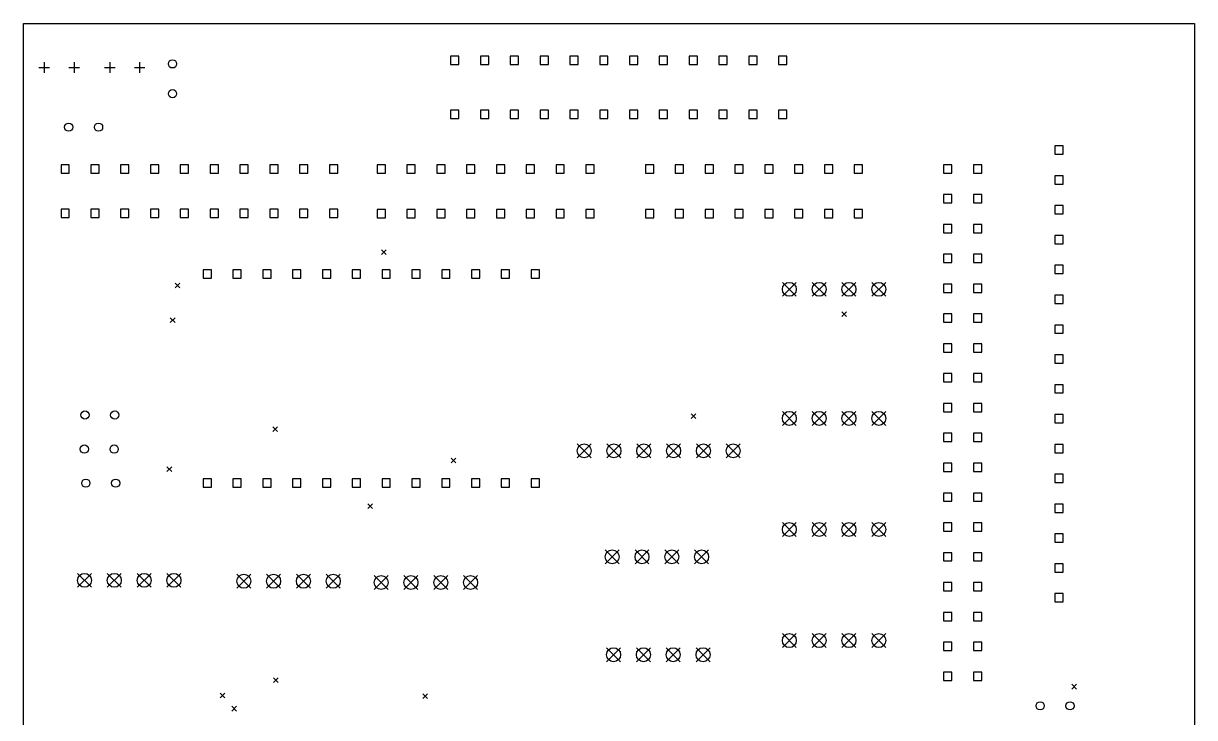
# Model space of a CAD drawing. Extents: x 114 to 215, y -157 to -37.
# Drawn here: x 115.2 to 215, y -95.9 to -36.8 of the extents above; entities that cross this region are included whole.
import ezdxf

# ---------------------------------------------------------------- set-up
doc = ezdxf.new("R2010")
doc.units = 0
doc.layers.add('BLACK', color=7, linetype='CONTINUOUS')

msp = doc.modelspace()

# ---------------------------------------------------------------- linework, layer by layer
at = {"layer": 'BLACK', "linetype": 'CONTINUOUS'}
for p, q in [((115.24, -36.8175), (215, -36.8175)), ((115.24, -135.2425), (115.24, -36.8175)), ((215, -36.8175), (215, -135.2425)), ((152.333557, -39.596443), (151.626443, -39.596443)), ((151.626443, -39.596443), (151.626443, -40.303557)), ((152.333557, -40.303557), (152.333557, -39.596443)), ((154.873557, -39.596443), (154.166443, -39.596443)), ((154.166443, -39.596443), (154.166443, -40.303557)), ((154.873557, -40.303557), (154.873557, -39.596443)), ((157.413557, -39.596443), (156.706443, -39.596443)), ((156.706443, -39.596443), (156.706443, -40.303557)), ((157.413557, -40.303557), (157.413557, -39.596443)), ((159.953557, -39.596443), (159.246443, -39.596443)), ((159.246443, -39.596443), (159.246443, -40.303557)), ((159.953557, -40.303557), (159.953557, -39.596443)), ((162.493557, -39.596443), (161.786443, -39.596443)), ((161.786443, -39.596443), (161.786443, -40.303557)), ((162.493557, -40.303557), (162.493557, -39.596443)), ((165.033557, -39.596443), (164.326443, -39.596443)), ((164.326443, -39.596443), (164.326443, -40.303557)), ((165.033557, -40.303557), (165.033557, -39.596443)), ((167.573557, -39.596443), (166.866443, -39.596443)), ((166.866443, -39.596443), (166.866443, -40.303557)), ((167.573557, -40.303557), (167.573557, -39.596443)), ((170.113557, -39.596443), (169.406443, -39.596443)), ((169.406443, -39.596443), (169.406443, -40.303557)), ((170.113557, -40.303557), (170.113557, -39.596443)), ((172.653557, -39.596443), (171.946443, -39.596443)), ((171.946443, -39.596443), (171.946443, -40.303557)), ((172.653557, -40.303557), (172.653557, -39.596443)), ((175.193557, -39.596443), (174.486443, -39.596443)), ((174.486443, -39.596443), (174.486443, -40.303557)), ((175.193557, -40.303557), (175.193557, -39.596443)), ((177.733557, -39.596443), (177.026443, -39.596443)), ((177.026443, -39.596443), (177.026443, -40.303557)), ((177.733557, -40.303557), (177.733557, -39.596443)), ((180.273557, -39.596443), (179.566443, -39.596443)), ((179.566443, -39.596443), (179.566443, -40.303557)), ((180.273557, -40.303557), (180.273557, -39.596443)), ((116.563, -40.564), (117.463, -40.564)), ((117.013, -40.114), (117.013, -41.014)), ((119.103, -40.564), (120.003, -40.564)), ((119.553, -40.114), (119.553, -41.014)), ((122.151, -40.564), (123.051, -40.564)), ((122.601, -40.114), (122.601, -41.014)), ((124.691, -40.564), (125.591, -40.564)), ((125.141, -40.114), (125.141, -41.014)), ((151.626443, -40.303557), (152.333557, -40.303557)), ((154.166443, -40.303557), (154.873557, -40.303557)), ((156.706443, -40.303557), (157.413557, -40.303557)), ((159.246443, -40.303557), (159.953557, -40.303557)), ((161.786443, -40.303557), (162.493557, -40.303557)), ((164.326443, -40.303557), (165.033557, -40.303557)), ((166.866443, -40.303557), (167.573557, -40.303557)), ((169.406443, -40.303557), (170.113557, -40.303557)), ((171.946443, -40.303557), (172.653557, -40.303557)), ((174.486443, -40.303557), (175.193557, -40.303557)), ((177.026443, -40.303557), (177.733557, -40.303557)), ((179.566443, -40.303557), (180.273557, -40.303557)), ((152.333557, -44.196443), (151.626443, -44.196443)), ((151.626443, -44.196443), (151.626443, -44.903557)), ((152.333557, -44.903557), (152.333557, -44.196443)), ((154.873557, -44.196443), (154.166443, -44.196443)), ((154.166443, -44.196443), (154.166443, -44.903557)), ((154.873557, -44.903557), (154.873557, -44.196443)), ((157.413557, -44.196443), (156.706443, -44.196443)), ((156.706443, -44.196443), (156.706443, -44.903557)), ((157.413557, -44.903557), (157.413557, -44.196443)), ((159.953557, -44.196443), (159.246443, -44.196443)), ((159.246443, -44.196443), (159.246443, -44.903557)), ((159.953557, -44.903557), (159.953557, -44.196443)), ((162.493557, -44.196443), (161.786443, -44.196443)), ((161.786443, -44.196443), (161.786443, -44.903557)), ((162.493557, -44.903557), (162.493557, -44.196443)), ((165.033557, -44.196443), (164.326443, -44.196443)), ((164.326443, -44.196443), (164.326443, -44.903557)), ((165.033557, -44.903557), (165.033557, -44.196443)), ((167.573557, -44.196443), (166.866443, -44.196443)), ((166.866443, -44.196443), (166.866443, -44.903557)), ((167.573557, -44.903557), (167.573557, -44.196443)), ((170.113557, -44.196443), (169.406443, -44.196443)), ((169.406443, -44.196443), (169.406443, -44.903557)), ((170.113557, -44.903557), (170.113557, -44.196443)), ((172.653557, -44.196443), (171.946443, -44.196443)), ((171.946443, -44.196443), (171.946443, -44.903557)), ((172.653557, -44.903557), (172.653557, -44.196443)), ((175.193557, -44.196443), (174.486443, -44.196443)), ((174.486443, -44.196443), (174.486443, -44.903557)), ((175.193557, -44.903557), (175.193557, -44.196443)), ((177.733557, -44.196443), (177.026443, -44.196443)), ((177.026443, -44.196443), (177.026443, -44.903557)), ((177.733557, -44.903557), (177.733557, -44.196443)), ((180.273557, -44.196443), (179.566443, -44.196443)), ((179.566443, -44.196443), (179.566443, -44.903557)), ((180.273557, -44.903557), (180.273557, -44.196443)), ((151.626443, -44.903557), (152.333557, -44.903557)), ((154.166443, -44.903557), (154.873557, -44.903557)), ((156.706443, -44.903557), (157.413557, -44.903557)), ((159.246443, -44.903557), (159.953557, -44.903557)), ((161.786443, -44.903557), (162.493557, -44.903557)), ((164.326443, -44.903557), (165.033557, -44.903557)), ((166.866443, -44.903557), (167.573557, -44.903557)), ((169.406443, -44.903557), (170.113557, -44.903557)), ((171.946443, -44.903557), (172.653557, -44.903557)), ((174.486443, -44.903557), (175.193557, -44.903557)), ((177.026443, -44.903557), (177.733557, -44.903557)), ((179.566443, -44.903557), (180.273557, -44.903557)), ((203.803557, -47.246443), (203.096443, -47.246443)), ((203.096443, -47.246443), (203.096443, -47.953557)), ((203.803557, -47.953557), (203.803557, -47.246443)), ((119.149557, -48.846443), (118.442443, -48.846443)), ((118.442443, -48.846443), (118.442443, -49.553557)), ((119.149557, -49.553557), (119.149557, -48.846443)), ((121.689557, -48.846443), (120.982443, -48.846443)), ((120.982443, -48.846443), (120.982443, -49.553557)), ((121.689557, -49.553557), (121.689557, -48.846443)), ((124.229557, -48.846443), (123.522443, -48.846443)), ((123.522443, -48.846443), (123.522443, -49.553557)), ((124.229557, -49.553557), (124.229557, -48.846443)), ((126.769557, -48.846443), (126.062443, -48.846443)), ((126.062443, -48.846443), (126.062443, -49.553557)), ((126.769557, -49.553557), (126.769557, -48.846443)), ((129.309557, -48.846443), (128.602443, -48.846443)), ((128.602443, -48.846443), (128.602443, -49.553557)), ((129.309557, -49.553557), (129.309557, -48.846443)), ((131.849557, -48.846443), (131.142443, -48.846443)), ((131.142443, -48.846443), (131.142443, -49.553557)), ((131.849557, -49.553557), (131.849557, -48.846443)), ((134.389557, -48.846443), (133.682443, -48.846443)), ((133.682443, -48.846443), (133.682443, -49.553557)), ((134.389557, -49.553557), (134.389557, -48.846443)), ((136.929557, -48.846443), (136.222443, -48.846443)), ((136.222443, -48.846443), (136.222443, -49.553557)), ((136.929557, -49.553557), (136.929557, -48.846443)), ((139.469557, -48.846443), (138.762443, -48.846443)), ((138.762443, -48.846443), (138.762443, -49.553557)), ((139.469557, -49.553557), (139.469557, -48.846443)), ((142.009557, -48.846443), (141.302443, -48.846443)), ((141.302443, -48.846443), (141.302443, -49.553557)), ((142.009557, -49.553557), (142.009557, -48.846443)), ((146.073557, -48.846443), (145.366443, -48.846443)), ((145.366443, -48.846443), (145.366443, -49.553557)), ((146.073557, -49.553557), (146.073557, -48.846443)), ((148.613557, -48.846443), (147.906443, -48.846443)), ((147.906443, -48.846443), (147.906443, -49.553557)), ((148.613557, -49.553557), (148.613557, -48.846443)), ((151.153557, -48.846443), (150.446443, -48.846443)), ((150.446443, -48.846443), (150.446443, -49.553557)), ((151.153557, -49.553557), (151.153557, -48.846443)), ((153.693557, -48.846443), (152.986443, -48.846443)), ((152.986443, -48.846443), (152.986443, -49.553557)), ((153.693557, -49.553557), (153.693557, -48.846443)), ((156.233557, -48.846443), (155.526443, -48.846443)), ((155.526443, -48.846443), (155.526443, -49.553557)), ((156.233557, -49.553557), (156.233557, -48.846443)), ((158.773557, -48.846443), (158.066443, -48.846443)), ((158.066443, -48.846443), (158.066443, -49.553557)), ((158.773557, -49.553557), (158.773557, -48.846443)), ((161.313557, -48.846443), (160.606443, -48.846443)), ((160.606443, -48.846443), (160.606443, -49.553557)), ((161.313557, -49.553557), (161.313557, -48.846443)), ((163.853557, -48.846443), (163.146443, -48.846443)), ((163.146443, -48.846443), (163.146443, -49.553557)), ((163.853557, -49.553557), (163.853557, -48.846443)), ((168.933557, -48.846443), (168.226443, -48.846443)), ((168.226443, -48.846443), (168.226443, -49.553557)), ((168.933557, -49.553557), (168.933557, -48.846443)), ((171.473557, -48.846443), (170.766443, -48.846443)), ((170.766443, -48.846443), (170.766443, -49.553557)), ((171.473557, -49.553557), (171.473557, -48.846443)), ((174.013557, -48.846443), (173.306443, -48.846443)), ((173.306443, -48.846443), (173.306443, -49.553557)), ((174.013557, -49.553557), (174.013557, -48.846443)), ((176.553557, -48.846443), (175.846443, -48.846443)), ((175.846443, -48.846443), (175.846443, -49.553557)), ((176.553557, -49.553557), (176.553557, -48.846443)), ((179.093557, -48.846443), (178.386443, -48.846443)), ((178.386443, -48.846443), (178.386443, -49.553557)), ((179.093557, -49.553557), (179.093557, -48.846443)), ((181.633557, -48.846443), (180.926443, -48.846443)), ((180.926443, -48.846443), (180.926443, -49.553557)), ((181.633557, -49.553557), (181.633557, -48.846443)), ((184.173557, -48.846443), (183.466443, -48.846443)), ((183.466443, -48.846443), (183.466443, -49.553557)), ((184.173557, -49.553557), (184.173557, -48.846443)), ((186.713557, -48.846443), (186.006443, -48.846443)), ((186.006443, -48.846443), (186.006443, -49.553557)), ((186.713557, -49.553557), (186.713557, -48.846443)), ((194.333557, -48.846443), (193.626443, -48.846443)), ((193.626443, -48.846443), (193.626443, -49.553557)), ((194.333557, -49.553557), (194.333557, -48.846443)), ((196.873557, -48.846443), (196.166443, -48.846443)), ((196.166443, -48.846443), (196.166443, -49.553557)), ((196.873557, -49.553557), (196.873557, -48.846443)), ((203.096443, -47.953557), (203.803557, -47.953557)), ((118.442443, -49.553557), (119.149557, -49.553557)), ((120.982443, -49.553557), (121.689557, -49.553557)), ((123.522443, -49.553557), (124.229557, -49.553557)), ((126.062443, -49.553557), (126.769557, -49.553557)), ((128.602443, -49.553557), (129.309557, -49.553557)), ((131.142443, -49.553557), (131.849557, -49.553557)), ((133.682443, -49.553557), (134.389557, -49.553557)), ((136.222443, -49.553557), (136.929557, -49.553557)), ((138.762443, -49.553557), (139.469557, -49.553557)), ((141.302443, -49.553557), (142.009557, -49.553557)), ((145.366443, -49.553557), (146.073557, -49.553557)), ((147.906443, -49.553557), (148.613557, -49.553557)), ((150.446443, -49.553557), (151.153557, -49.553557)), ((152.986443, -49.553557), (153.693557, -49.553557)), ((155.526443, -49.553557), (156.233557, -49.553557)), ((158.066443, -49.553557), (158.773557, -49.553557)), ((160.606443, -49.553557), (161.313557, -49.553557)), ((163.146443, -49.553557), (163.853557, -49.553557)), ((168.226443, -49.553557), (168.933557, -49.553557)), ((170.766443, -49.553557), (171.473557, -49.553557)), ((173.306443, -49.553557), (174.013557, -49.553557)), ((175.846443, -49.553557), (176.553557, -49.553557)), ((178.386443, -49.553557), (179.093557, -49.553557)), ((180.926443, -49.553557), (181.633557, -49.553557)), ((183.466443, -49.553557), (184.173557, -49.553557)), ((186.006443, -49.553557), (186.713557, -49.553557)), ((193.626443, -49.553557), (194.333557, -49.553557)), ((196.166443, -49.553557), (196.873557, -49.553557)), ((203.803557, -49.786443), (203.096443, -49.786443)), ((203.096443, -49.786443), (203.096443, -50.493557)), ((203.803557, -50.493557), (203.803557, -49.786443)), ((203.096443, -50.493557), (203.803557, -50.493557)), ((194.333557, -51.386443), (193.626443, -51.386443)), ((193.626443, -51.386443), (193.626443, -52.093557)), ((194.333557, -52.093557), (194.333557, -51.386443)), ((196.873557, -51.386443), (196.166443, -51.386443)), ((196.166443, -51.386443), (196.166443, -52.093557)), ((196.873557, -52.093557), (196.873557, -51.386443)), ((119.149557, -52.631443), (118.442443, -52.631443)), ((118.442443, -52.631443), (118.442443, -53.338557)), ((119.149557, -53.338557), (119.149557, -52.631443)), ((121.689557, -52.631443), (120.982443, -52.631443)), ((120.982443, -52.631443), (120.982443, -53.338557)), ((121.689557, -53.338557), (121.689557, -52.631443)), ((124.229557, -52.631443), (123.522443, -52.631443)), ((123.522443, -52.631443), (123.522443, -53.338557)), ((124.229557, -53.338557), (124.229557, -52.631443)), ((126.769557, -52.631443), (126.062443, -52.631443)), ((126.062443, -52.631443), (126.062443, -53.338557)), ((126.769557, -53.338557), (126.769557, -52.631443)), ((129.309557, -52.631443), (128.602443, -52.631443)), ((128.602443, -52.631443), (128.602443, -53.338557)), ((129.309557, -53.338557), (129.309557, -52.631443)), ((131.849557, -52.631443), (131.142443, -52.631443)), ((131.142443, -52.631443), (131.142443, -53.338557)), ((131.849557, -53.338557), (131.849557, -52.631443)), ((134.389557, -52.631443), (133.682443, -52.631443)), ((133.682443, -52.631443), (133.682443, -53.338557)), ((134.389557, -53.338557), (134.389557, -52.631443)), ((136.929557, -52.631443), (136.222443, -52.631443)), ((136.222443, -52.631443), (136.222443, -53.338557)), ((136.929557, -53.338557), (136.929557, -52.631443)), ((139.469557, -52.631443), (138.762443, -52.631443)), ((138.762443, -52.631443), (138.762443, -53.338557)), ((139.469557, -53.338557), (139.469557, -52.631443)), ((142.009557, -52.631443), (141.302443, -52.631443)), ((141.302443, -52.631443), (141.302443, -53.338557)), ((142.009557, -53.338557), (142.009557, -52.631443)), ((146.073557, -52.656443), (145.366443, -52.656443)), ((145.366443, -52.656443), (145.366443, -53.363557)), ((146.073557, -53.363557), (146.073557, -52.656443)), ((148.613557, -52.656443), (147.906443, -52.656443)), ((147.906443, -52.656443), (147.906443, -53.363557)), ((148.613557, -53.363557), (148.613557, -52.656443)), ((151.153557, -52.656443), (150.446443, -52.656443)), ((150.446443, -52.656443), (150.446443, -53.363557)), ((151.153557, -53.363557), (151.153557, -52.656443)), ((153.693557, -52.656443), (152.986443, -52.656443)), ((152.986443, -52.656443), (152.986443, -53.363557)), ((153.693557, -53.363557), (153.693557, -52.656443)), ((156.233557, -52.656443), (155.526443, -52.656443)), ((155.526443, -52.656443), (155.526443, -53.363557)), ((156.233557, -53.363557), (156.233557, -52.656443)), ((158.773557, -52.656443), (158.066443, -52.656443)), ((158.066443, -52.656443), (158.066443, -53.363557)), ((158.773557, -53.363557), (158.773557, -52.656443)), ((161.313557, -52.656443), (160.606443, -52.656443)), ((160.606443, -52.656443), (160.606443, -53.363557)), ((161.313557, -53.363557), (161.313557, -52.656443)), ((163.853557, -52.656443), (163.146443, -52.656443)), ((163.146443, -52.656443), (163.146443, -53.363557)), ((163.853557, -53.363557), (163.853557, -52.656443)), ((168.933557, -52.656443), (168.226443, -52.656443)), ((168.226443, -52.656443), (168.226443, -53.363557)), ((168.933557, -53.363557), (168.933557, -52.656443)), ((171.473557, -52.656443), (170.766443, -52.656443)), ((170.766443, -52.656443), (170.766443, -53.363557)), ((171.473557, -53.363557), (171.473557, -52.656443)), ((174.013557, -52.656443), (173.306443, -52.656443)), ((173.306443, -52.656443), (173.306443, -53.363557)), ((174.013557, -53.363557), (174.013557, -52.656443)), ((176.553557, -52.656443), (175.846443, -52.656443)), ((175.846443, -52.656443), (175.846443, -53.363557)), ((176.553557, -53.363557), (176.553557, -52.656443)), ((179.093557, -52.656443), (178.386443, -52.656443)), ((178.386443, -52.656443), (178.386443, -53.363557)), ((179.093557, -53.363557), (179.093557, -52.656443)), ((181.633557, -52.656443), (180.926443, -52.656443)), ((180.926443, -52.656443), (180.926443, -53.363557)), ((181.633557, -53.363557), (181.633557, -52.656443)), ((184.173557, -52.656443), (183.466443, -52.656443)), ((183.466443, -52.656443), (183.466443, -53.363557)), ((184.173557, -53.363557), (184.173557, -52.656443)), ((186.713557, -52.656443), (186.006443, -52.656443)), ((186.006443, -52.656443), (186.006443, -53.363557)), ((186.713557, -53.363557), (186.713557, -52.656443)), ((193.626443, -52.093557), (194.333557, -52.093557)), ((196.166443, -52.093557), (196.873557, -52.093557)), ((203.803557, -52.326443), (203.096443, -52.326443)), ((203.096443, -52.326443), (203.096443, -53.033557)), ((203.803557, -53.033557), (203.803557, -52.326443)), ((118.442443, -53.338557), (119.149557, -53.338557)), ((120.982443, -53.338557), (121.689557, -53.338557)), ((123.522443, -53.338557), (124.229557, -53.338557)), ((126.062443, -53.338557), (126.769557, -53.338557)), ((128.602443, -53.338557), (129.309557, -53.338557)), ((131.142443, -53.338557), (131.849557, -53.338557)), ((133.682443, -53.338557), (134.389557, -53.338557)), ((136.222443, -53.338557), (136.929557, -53.338557)), ((138.762443, -53.338557), (139.469557, -53.338557)), ((141.302443, -53.338557), (142.009557, -53.338557)), ((145.366443, -53.363557), (146.073557, -53.363557)), ((147.906443, -53.363557), (148.613557, -53.363557)), ((150.446443, -53.363557), (151.153557, -53.363557)), ((152.986443, -53.363557), (153.693557, -53.363557)), ((155.526443, -53.363557), (156.233557, -53.363557)), ((158.066443, -53.363557), (158.773557, -53.363557)), ((160.606443, -53.363557), (161.313557, -53.363557)), ((163.146443, -53.363557), (163.853557, -53.363557)), ((168.226443, -53.363557), (168.933557, -53.363557)), ((170.766443, -53.363557), (171.473557, -53.363557)), ((173.306443, -53.363557), (174.013557, -53.363557)), ((175.846443, -53.363557), (176.553557, -53.363557)), ((178.386443, -53.363557), (179.093557, -53.363557)), ((180.926443, -53.363557), (181.633557, -53.363557)), ((183.466443, -53.363557), (184.173557, -53.363557)), ((186.006443, -53.363557), (186.713557, -53.363557)), ((203.096443, -53.033557), (203.803557, -53.033557)), ((194.333557, -53.926443), (193.626443, -53.926443)), ((193.626443, -53.926443), (193.626443, -54.633557)), ((193.626443, -54.633557), (194.333557, -54.633557)), ((194.333557, -54.633557), (194.333557, -53.926443)), ((196.873557, -53.926443), (196.166443, -53.926443)), ((196.166443, -53.926443), (196.166443, -54.633557)), ((196.166443, -54.633557), (196.873557, -54.633557)), ((196.873557, -54.633557), (196.873557, -53.926443)), ((203.803557, -54.866443), (203.096443, -54.866443)), ((203.096443, -54.866443), (203.096443, -55.573557)), ((203.803557, -55.573557), (203.803557, -54.866443)), ((203.096443, -55.573557), (203.803557, -55.573557)), ((145.7365, -56.0974), (146.1365, -56.4974)), ((146.1365, -56.0974), (145.7365, -56.4974)), ((194.333557, -56.466443), (193.626443, -56.466443)), ((193.626443, -56.466443), (193.626443, -57.173557)), ((194.333557, -57.173557), (194.333557, -56.466443)), ((196.873557, -56.466443), (196.166443, -56.466443)), ((196.166443, -56.466443), (196.166443, -57.173557)), ((196.873557, -57.173557), (196.873557, -56.466443)), ((131.253557, -57.796443), (130.546443, -57.796443)), ((130.546443, -57.796443), (130.546443, -58.503557)), ((131.253557, -58.503557), (131.253557, -57.796443)), ((133.793557, -57.796443), (133.086443, -57.796443)), ((133.086443, -57.796443), (133.086443, -58.503557)), ((133.793557, -58.503557), (133.793557, -57.796443)), ((136.333557, -57.796443), (135.626443, -57.796443)), ((135.626443, -57.796443), (135.626443, -58.503557)), ((136.333557, -58.503557), (136.333557, -57.796443)), ((138.873557, -57.796443), (138.166443, -57.796443)), ((138.166443, -57.796443), (138.166443, -58.503557)), ((138.873557, -58.503557), (138.873557, -57.796443)), ((141.413557, -57.796443), (140.706443, -57.796443)), ((140.706443, -57.796443), (140.706443, -58.503557)), ((141.413557, -58.503557), (141.413557, -57.796443)), ((143.953557, -57.796443), (143.246443, -57.796443)), ((143.246443, -57.796443), (143.246443, -58.503557)), ((143.953557, -58.503557), (143.953557, -57.796443)), ((146.493557, -57.796443), (145.786443, -57.796443)), ((145.786443, -57.796443), (145.786443, -58.503557)), ((146.493557, -58.503557), (146.493557, -57.796443)), ((149.033557, -57.796443), (148.326443, -57.796443)), ((148.326443, -57.796443), (148.326443, -58.503557)), ((149.033557, -58.503557), (149.033557, -57.796443)), ((151.573557, -57.796443), (150.866443, -57.796443)), ((150.866443, -57.796443), (150.866443, -58.503557)), ((151.573557, -58.503557), (151.573557, -57.796443)), ((154.113557, -57.796443), (153.406443, -57.796443)), ((153.406443, -57.796443), (153.406443, -58.503557)), ((154.113557, -58.503557), (154.113557, -57.796443)), ((156.653557, -57.796443), (155.946443, -57.796443)), ((155.946443, -57.796443), (155.946443, -58.503557)), ((156.653557, -58.503557), (156.653557, -57.796443)), ((159.193557, -57.796443), (158.486443, -57.796443)), ((158.486443, -57.796443), (158.486443, -58.503557)), ((159.193557, -58.503557), (159.193557, -57.796443)), ((193.626443, -57.173557), (194.333557, -57.173557)), ((196.166443, -57.173557), (196.873557, -57.173557)), ((203.803557, -57.406443), (203.096443, -57.406443)), ((203.096443, -57.406443), (203.096443, -58.113557)), ((203.803557, -58.113557), (203.803557, -57.406443)), ((130.546443, -58.503557), (131.253557, -58.503557)), ((133.086443, -58.503557), (133.793557, -58.503557)), ((135.626443, -58.503557), (136.333557, -58.503557)), ((138.166443, -58.503557), (138.873557, -58.503557)), ((140.706443, -58.503557), (141.413557, -58.503557)), ((143.246443, -58.503557), (143.953557, -58.503557)), ((145.786443, -58.503557), (146.493557, -58.503557)), ((148.326443, -58.503557), (149.033557, -58.503557)), ((150.866443, -58.503557), (151.573557, -58.503557)), ((153.406443, -58.503557), (154.113557, -58.503557)), ((155.946443, -58.503557), (156.653557, -58.503557)), ((158.486443, -58.503557), (159.193557, -58.503557)), ((179.885, -58.855), (181.075, -60.045)), ((181.075, -58.855), (179.885, -60.045)), ((182.425, -58.855), (183.615, -60.045)), ((183.615, -58.855), (182.425, -60.045)), ((184.965, -58.855), (186.155, -60.045)), ((186.155, -58.855), (184.965, -60.045)), ((187.505, -58.855), (188.695, -60.045)), ((188.695, -58.855), (187.505, -60.045)), ((203.096443, -58.113557), (203.803557, -58.113557)), ((128.17, -58.9301), (128.57, -59.3301)), ((128.57, -58.9301), (128.17, -59.3301)), ((194.333557, -59.006443), (193.626443, -59.006443)), ((193.626443, -59.006443), (193.626443, -59.713557)), ((193.626443, -59.713557), (194.333557, -59.713557)), ((194.333557, -59.713557), (194.333557, -59.006443)), ((196.873557, -59.006443), (196.166443, -59.006443)), ((196.166443, -59.006443), (196.166443, -59.713557)), ((196.166443, -59.713557), (196.873557, -59.713557)), ((196.873557, -59.713557), (196.873557, -59.006443)), ((203.803557, -59.946443), (203.096443, -59.946443)), ((203.096443, -59.946443), (203.096443, -60.653557)), ((203.096443, -60.653557), (203.803557, -60.653557)), ((203.803557, -60.653557), (203.803557, -59.946443)), ((184.9465, -61.3765), (185.3465, -61.7765)), ((185.3465, -61.3765), (184.9465, -61.7765)), ((194.333557, -61.546443), (193.626443, -61.546443)), ((193.626443, -61.546443), (193.626443, -62.253557)), ((194.333557, -62.253557), (194.333557, -61.546443)), ((196.873557, -61.546443), (196.166443, -61.546443)), ((196.166443, -61.546443), (196.166443, -62.253557)), ((196.873557, -62.253557), (196.873557, -61.546443)), ((127.7538, -61.8808), (128.1538, -62.2808)), ((128.1538, -61.8808), (127.7538, -62.2808)), ((193.626443, -62.253557), (194.333557, -62.253557)), ((196.166443, -62.253557), (196.873557, -62.253557)), ((203.803557, -62.486443), (203.096443, -62.486443)), ((203.096443, -62.486443), (203.096443, -63.193557)), ((203.803557, -63.193557), (203.803557, -62.486443)), ((203.096443, -63.193557), (203.803557, -63.193557)), ((194.333557, -64.086443), (193.626443, -64.086443)), ((193.626443, -64.086443), (193.626443, -64.793557)), ((193.626443, -64.793557), (194.333557, -64.793557)), ((194.333557, -64.793557), (194.333557, -64.086443)), ((196.873557, -64.086443), (196.166443, -64.086443)), ((196.166443, -64.086443), (196.166443, -64.793557)), ((196.166443, -64.793557), (196.873557, -64.793557)), ((196.873557, -64.793557), (196.873557, -64.086443)), ((203.803557, -65.026443), (203.096443, -65.026443)), ((203.096443, -65.026443), (203.096443, -65.733557)), ((203.096443, -65.733557), (203.803557, -65.733557)), ((203.803557, -65.733557), (203.803557, -65.026443)), ((194.333557, -66.626443), (193.626443, -66.626443)), ((193.626443, -66.626443), (193.626443, -67.333557)), ((194.333557, -67.333557), (194.333557, -66.626443)), ((196.873557, -66.626443), (196.166443, -66.626443)), ((196.166443, -66.626443), (196.166443, -67.333557)), ((196.873557, -67.333557), (196.873557, -66.626443)), ((193.626443, -67.333557), (194.333557, -67.333557)), ((196.166443, -67.333557), (196.873557, -67.333557)), ((203.803557, -67.566443), (203.096443, -67.566443)), ((203.096443, -67.566443), (203.096443, -68.273557)), ((203.803557, -68.273557), (203.803557, -67.566443)), ((203.096443, -68.273557), (203.803557, -68.273557)), ((194.333557, -69.166443), (193.626443, -69.166443)), ((193.626443, -69.166443), (193.626443, -69.873557)), ((194.333557, -69.873557), (194.333557, -69.166443)), ((196.873557, -69.166443), (196.166443, -69.166443)), ((196.166443, -69.166443), (196.166443, -69.873557)), ((196.873557, -69.873557), (196.873557, -69.166443)), ((172.1292, -70.0567), (172.5292, -70.4567)), ((172.5292, -70.0567), (172.1292, -70.4567)), ((179.885, -69.8372), (181.075, -71.0272)), ((181.075, -69.8372), (179.885, -71.0272)), ((182.425, -69.8372), (183.615, -71.0272)), ((183.615, -69.8372), (182.425, -71.0272)), ((184.965, -69.8372), (186.155, -71.0272)), ((186.155, -69.8372), (184.965, -71.0272)), ((187.505, -69.8372), (188.695, -71.0272)), ((188.695, -69.8372), (187.505, -71.0272)), ((193.626443, -69.873557), (194.333557, -69.873557)), ((196.166443, -69.873557), (196.873557, -69.873557)), ((203.803557, -70.106443), (203.096443, -70.106443)), ((203.096443, -70.106443), (203.096443, -70.813557)), ((203.096443, -70.813557), (203.803557, -70.813557)), ((203.803557, -70.813557), (203.803557, -70.106443)), ((136.4737, -71.1441), (136.8737, -71.5441)), ((136.8737, -71.1441), (136.4737, -71.5441)), ((194.333557, -71.706443), (193.626443, -71.706443)), ((193.626443, -71.706443), (193.626443, -72.413557)), ((194.333557, -72.413557), (194.333557, -71.706443)), ((196.873557, -71.706443), (196.166443, -71.706443)), ((196.166443, -71.706443), (196.166443, -72.413557)), ((196.873557, -72.413557), (196.873557, -71.706443)), ((162.405, -72.605), (163.595, -73.795)), ((163.595, -72.605), (162.405, -73.795)), ((164.945, -72.605), (166.135, -73.795)), ((166.135, -72.605), (164.945, -73.795)), ((167.485, -72.605), (168.675, -73.795)), ((168.675, -72.605), (167.485, -73.795)), ((170.025, -72.605), (171.215, -73.795)), ((171.215, -72.605), (170.025, -73.795)), ((172.565, -72.605), (173.755, -73.795)), ((173.755, -72.605), (172.565, -73.795)), ((175.105, -72.605), (176.295, -73.795)), ((176.295, -72.605), (175.105, -73.795)), ((193.626443, -72.413557), (194.333557, -72.413557)), ((196.166443, -72.413557), (196.873557, -72.413557)), ((203.803557, -72.646443), (203.096443, -72.646443)), ((203.096443, -72.646443), (203.096443, -73.353557)), ((203.803557, -73.353557), (203.803557, -72.646443)), ((151.6816, -73.8104), (152.0816, -74.2104)), ((152.0816, -73.8104), (151.6816, -74.2104)), ((203.096443, -73.353557), (203.803557, -73.353557)), ((127.47, -74.5548), (127.87, -74.9548)), ((127.87, -74.5548), (127.47, -74.9548)), ((194.333557, -74.246443), (193.626443, -74.246443)), ((193.626443, -74.246443), (193.626443, -74.953557)), ((194.333557, -74.953557), (194.333557, -74.246443)), ((196.873557, -74.246443), (196.166443, -74.246443)), ((196.166443, -74.246443), (196.166443, -74.953557)), ((196.873557, -74.953557), (196.873557, -74.246443)), ((131.253557, -75.576443), (130.546443, -75.576443)), ((130.546443, -75.576443), (130.546443, -76.283557)), ((131.253557, -76.283557), (131.253557, -75.576443)), ((133.793557, -75.576443), (133.086443, -75.576443)), ((133.086443, -75.576443), (133.086443, -76.283557)), ((133.793557, -76.283557), (133.793557, -75.576443)), ((136.333557, -75.576443), (135.626443, -75.576443)), ((135.626443, -75.576443), (135.626443, -76.283557)), ((136.333557, -76.283557), (136.333557, -75.576443)), ((138.873557, -75.576443), (138.166443, -75.576443)), ((138.166443, -75.576443), (138.166443, -76.283557)), ((138.873557, -76.283557), (138.873557, -75.576443)), ((141.413557, -75.576443), (140.706443, -75.576443)), ((140.706443, -75.576443), (140.706443, -76.283557)), ((141.413557, -76.283557), (141.413557, -75.576443)), ((143.953557, -75.576443), (143.246443, -75.576443)), ((143.246443, -75.576443), (143.246443, -76.283557)), ((143.953557, -76.283557), (143.953557, -75.576443)), ((146.493557, -75.576443), (145.786443, -75.576443)), ((145.786443, -75.576443), (145.786443, -76.283557)), ((146.493557, -76.283557), (146.493557, -75.576443)), ((149.033557, -75.576443), (148.326443, -75.576443)), ((148.326443, -75.576443), (148.326443, -76.283557)), ((149.033557, -76.283557), (149.033557, -75.576443)), ((151.573557, -75.576443), (150.866443, -75.576443)), ((150.866443, -75.576443), (150.866443, -76.283557)), ((151.573557, -76.283557), (151.573557, -75.576443)), ((154.113557, -75.576443), (153.406443, -75.576443)), ((153.406443, -75.576443), (153.406443, -76.283557)), ((154.113557, -76.283557), (154.113557, -75.576443)), ((156.653557, -75.576443), (155.946443, -75.576443)), ((155.946443, -75.576443), (155.946443, -76.283557)), ((156.653557, -76.283557), (156.653557, -75.576443)), ((159.193557, -75.576443), (158.486443, -75.576443)), ((158.486443, -75.576443), (158.486443, -76.283557)), ((159.193557, -76.283557), (159.193557, -75.576443)), ((193.626443, -74.953557), (194.333557, -74.953557)), ((196.166443, -74.953557), (196.873557, -74.953557)), ((203.803557, -75.186443), (203.096443, -75.186443)), ((203.096443, -75.186443), (203.096443, -75.893557)), ((203.803557, -75.893557), (203.803557, -75.186443)), ((130.546443, -76.283557), (131.253557, -76.283557)), ((133.086443, -76.283557), (133.793557, -76.283557)), ((135.626443, -76.283557), (136.333557, -76.283557)), ((138.166443, -76.283557), (138.873557, -76.283557)), ((140.706443, -76.283557), (141.413557, -76.283557)), ((143.246443, -76.283557), (143.953557, -76.283557)), ((145.786443, -76.283557), (146.493557, -76.283557)), ((148.326443, -76.283557), (149.033557, -76.283557)), ((150.866443, -76.283557), (151.573557, -76.283557)), ((153.406443, -76.283557), (154.113557, -76.283557)), ((155.946443, -76.283557), (156.653557, -76.283557)), ((158.486443, -76.283557), (159.193557, -76.283557)), ((194.333557, -76.786443), (193.626443, -76.786443)), ((193.626443, -76.786443), (193.626443, -77.493557)), ((194.333557, -77.493557), (194.333557, -76.786443)), ((196.873557, -76.786443), (196.166443, -76.786443)), ((196.166443, -76.786443), (196.166443, -77.493557)), ((196.873557, -77.493557), (196.873557, -76.786443)), ((203.096443, -75.893557), (203.803557, -75.893557)), ((144.5752, -77.6967), (144.9752, -78.0967)), ((144.9752, -77.6967), (144.5752, -78.0967)), ((193.626443, -77.493557), (194.333557, -77.493557)), ((196.166443, -77.493557), (196.873557, -77.493557)), ((203.803557, -77.726443), (203.096443, -77.726443)), ((203.096443, -77.726443), (203.096443, -78.433557)), ((203.803557, -78.433557), (203.803557, -77.726443)), ((203.096443, -78.433557), (203.803557, -78.433557)), ((179.885, -79.2961), (181.075, -80.4861)), ((181.075, -79.2961), (179.885, -80.4861)), ((182.425, -79.2961), (183.615, -80.4861)), ((183.615, -79.2961), (182.425, -80.4861)), ((184.965, -79.2961), (186.155, -80.4861)), ((186.155, -79.2961), (184.965, -80.4861)), ((187.505, -79.2961), (188.695, -80.4861)), ((188.695, -79.2961), (187.505, -80.4861)), ((194.333557, -79.326443), (193.626443, -79.326443)), ((193.626443, -79.326443), (193.626443, -80.033557)), ((194.333557, -80.033557), (194.333557, -79.326443)), ((196.873557, -79.326443), (196.166443, -79.326443)), ((196.166443, -79.326443), (196.166443, -80.033557)), ((196.873557, -80.033557), (196.873557, -79.326443)), ((193.626443, -80.033557), (194.333557, -80.033557)), ((196.166443, -80.033557), (196.873557, -80.033557)), ((203.803557, -80.266443), (203.096443, -80.266443)), ((203.096443, -80.266443), (203.096443, -80.973557)), ((203.803557, -80.973557), (203.803557, -80.266443)), ((164.795, -81.625), (165.985, -82.815)), ((165.985, -81.625), (164.795, -82.815)), ((167.335, -81.625), (168.525, -82.815)), ((168.525, -81.625), (167.335, -82.815)), ((169.875, -81.625), (171.065, -82.815)), ((171.065, -81.625), (169.875, -82.815)), ((172.415, -81.625), (173.605, -82.815)), ((173.605, -81.625), (172.415, -82.815)), ((203.096443, -80.973557), (203.803557, -80.973557)), ((194.333557, -81.866443), (193.626443, -81.866443)), ((193.626443, -81.866443), (193.626443, -82.573557)), ((193.626443, -82.573557), (194.333557, -82.573557)), ((194.333557, -82.573557), (194.333557, -81.866443)), ((196.873557, -81.866443), (196.166443, -81.866443)), ((196.166443, -81.866443), (196.166443, -82.573557)), ((196.166443, -82.573557), (196.873557, -82.573557)), ((196.873557, -82.573557), (196.873557, -81.866443)), ((119.845, -83.625), (121.035, -84.815)), ((121.035, -83.625), (119.845, -84.815)), ((122.385, -83.625), (123.575, -84.815)), ((123.575, -83.625), (122.385, -84.815)), ((124.925, -83.625), (126.115, -84.815)), ((126.115, -83.625), (124.925, -84.815)), ((127.465, -83.625), (128.655, -84.815)), ((128.655, -83.625), (127.465, -84.815)), ((133.415, -83.705), (134.605, -84.895)), ((134.605, -83.705), (133.415, -84.895)), ((135.955, -83.705), (137.145, -84.895)), ((137.145, -83.705), (135.955, -84.895)), ((138.495, -83.705), (139.685, -84.895)), ((139.685, -83.705), (138.495, -84.895)), ((141.035, -83.705), (142.225, -84.895)), ((142.225, -83.705), (141.035, -84.895)), ((203.803557, -82.806443), (203.096443, -82.806443)), ((203.096443, -82.806443), (203.096443, -83.513557)), ((203.096443, -83.513557), (203.803557, -83.513557)), ((203.803557, -83.513557), (203.803557, -82.806443)), ((145.115, -83.805), (146.305, -84.995)), ((146.305, -83.805), (145.115, -84.995)), ((147.655, -83.805), (148.845, -84.995)), ((148.845, -83.805), (147.655, -84.995)), ((150.195, -83.805), (151.385, -84.995)), ((151.385, -83.805), (150.195, -84.995)), ((152.735, -83.805), (153.925, -84.995)), ((153.925, -83.805), (152.735, -84.995)), ((194.333557, -84.406443), (193.626443, -84.406443)), ((193.626443, -84.406443), (193.626443, -85.113557)), ((194.333557, -85.113557), (194.333557, -84.406443)), ((196.873557, -84.406443), (196.166443, -84.406443)), ((196.166443, -84.406443), (196.166443, -85.113557)), ((196.873557, -85.113557), (196.873557, -84.406443)), ((193.626443, -85.113557), (194.333557, -85.113557)), ((196.166443, -85.113557), (196.873557, -85.113557)), ((203.803557, -85.346443), (203.096443, -85.346443)), ((203.096443, -85.346443), (203.096443, -86.053557)), ((203.803557, -86.053557), (203.803557, -85.346443)), ((203.096443, -86.053557), (203.803557, -86.053557)), ((194.333557, -86.946443), (193.626443, -86.946443)), ((193.626443, -86.946443), (193.626443, -87.653557)), ((193.626443, -87.653557), (194.333557, -87.653557)), ((194.333557, -87.653557), (194.333557, -86.946443)), ((196.873557, -86.946443), (196.166443, -86.946443)), ((196.166443, -86.946443), (196.166443, -87.653557)), ((196.166443, -87.653557), (196.873557, -87.653557)), ((196.873557, -87.653557), (196.873557, -86.946443)), ((179.885, -88.755), (181.075, -89.945)), ((181.075, -88.755), (179.885, -89.945)), ((182.425, -88.755), (183.615, -89.945)), ((183.615, -88.755), (182.425, -89.945)), ((184.965, -88.755), (186.155, -89.945)), ((186.155, -88.755), (184.965, -89.945)), ((187.505, -88.755), (188.695, -89.945)), ((188.695, -88.755), (187.505, -89.945)), ((194.333557, -89.486443), (193.626443, -89.486443)), ((193.626443, -89.486443), (193.626443, -90.193557)), ((194.333557, -90.193557), (194.333557, -89.486443)), ((196.873557, -89.486443), (196.166443, -89.486443)), ((196.166443, -89.486443), (196.166443, -90.193557)), ((196.873557, -90.193557), (196.873557, -89.486443)), ((164.915, -89.955), (166.105, -91.145)), ((166.105, -89.955), (164.915, -91.145)), ((167.455, -89.955), (168.645, -91.145)), ((168.645, -89.955), (167.455, -91.145)), ((169.995, -89.955), (171.185, -91.145)), ((171.185, -89.955), (169.995, -91.145)), ((172.535, -89.955), (173.725, -91.145)), ((173.725, -89.955), (172.535, -91.145)), ((193.626443, -90.193557), (194.333557, -90.193557)), ((196.166443, -90.193557), (196.873557, -90.193557)), ((136.5352, -92.519), (136.9352, -92.919)), ((136.9352, -92.519), (136.5352, -92.919)), ((194.333557, -92.026443), (193.626443, -92.026443)), ((193.626443, -92.026443), (193.626443, -92.733557)), ((193.626443, -92.733557), (194.333557, -92.733557)), ((194.333557, -92.733557), (194.333557, -92.026443)), ((196.873557, -92.026443), (196.166443, -92.026443)), ((196.166443, -92.026443), (196.166443, -92.733557)), ((196.166443, -92.733557), (196.873557, -92.733557)), ((196.873557, -92.733557), (196.873557, -92.026443)), ((204.5457, -93.0695), (204.9457, -93.4695)), ((204.9457, -93.0695), (204.5457, -93.4695)), ((131.9986, -93.8129), (132.3986, -94.2129)), ((132.3986, -93.8129), (131.9986, -94.2129)), ((149.2559, -93.8693), (149.6559, -94.2693)), ((149.6559, -93.8693), (149.2559, -94.2693)), ((132.988, -94.9444), (133.388, -95.3444)), ((133.388, -94.9444), (132.988, -95.3444))]:
    msp.add_line(p, q, dxfattribs=at)
at = {"layer": 'BLACK'}
for centre, radius in [((127.94, -40.26), 0.35), ((127.94, -42.8), 0.35), ((119.1, -45.644), 0.35), ((121.64, -45.644), 0.35), ((180.48, -59.45), 0.595), ((183.02, -59.45), 0.595), ((185.56, -59.45), 0.595), ((188.1, -59.45), 0.595), ((120.48, -70.15), 0.35), ((123.02, -70.15), 0.35), ((180.48, -70.4322), 0.595), ((183.02, -70.4322), 0.595), ((185.56, -70.4322), 0.595), ((188.1, -70.4322), 0.595), ((120.43, -73.05), 0.35), ((122.97, -73.05), 0.35), ((163, -73.2), 0.595), ((165.54, -73.2), 0.595), ((168.08, -73.2), 0.595), ((170.62, -73.2), 0.595), ((173.16, -73.2), 0.595), ((175.7, -73.2), 0.595), ((120.56, -75.95), 0.35), ((123.1, -75.95), 0.35), ((180.48, -79.8911), 0.595), ((183.02, -79.8911), 0.595), ((185.56, -79.8911), 0.595), ((188.1, -79.8911), 0.595), ((165.39, -82.22), 0.595), ((167.93, -82.22), 0.595), ((170.47, -82.22), 0.595), ((173.01, -82.22), 0.595), ((120.44, -84.22), 0.595), ((122.98, -84.22), 0.595), ((125.52, -84.22), 0.595), ((128.06, -84.22), 0.595), ((134.01, -84.3), 0.595), ((136.55, -84.3), 0.595), ((139.09, -84.3), 0.595), ((141.63, -84.3), 0.595), ((145.71, -84.4), 0.595), ((148.25, -84.4), 0.595), ((150.79, -84.4), 0.595), ((153.33, -84.4), 0.595), ((180.48, -89.35), 0.595), ((183.02, -89.35), 0.595), ((185.56, -89.35), 0.595), ((188.1, -89.35), 0.595), ((165.51, -90.55), 0.595), ((168.05, -90.55), 0.595), ((170.59, -90.55), 0.595), ((173.13, -90.55), 0.595), ((201.85, -94.9), 0.35), ((204.39, -94.9), 0.35)]:
    msp.add_circle(centre, radius, dxfattribs=at)

doc.saveas('drawing.dxf')
